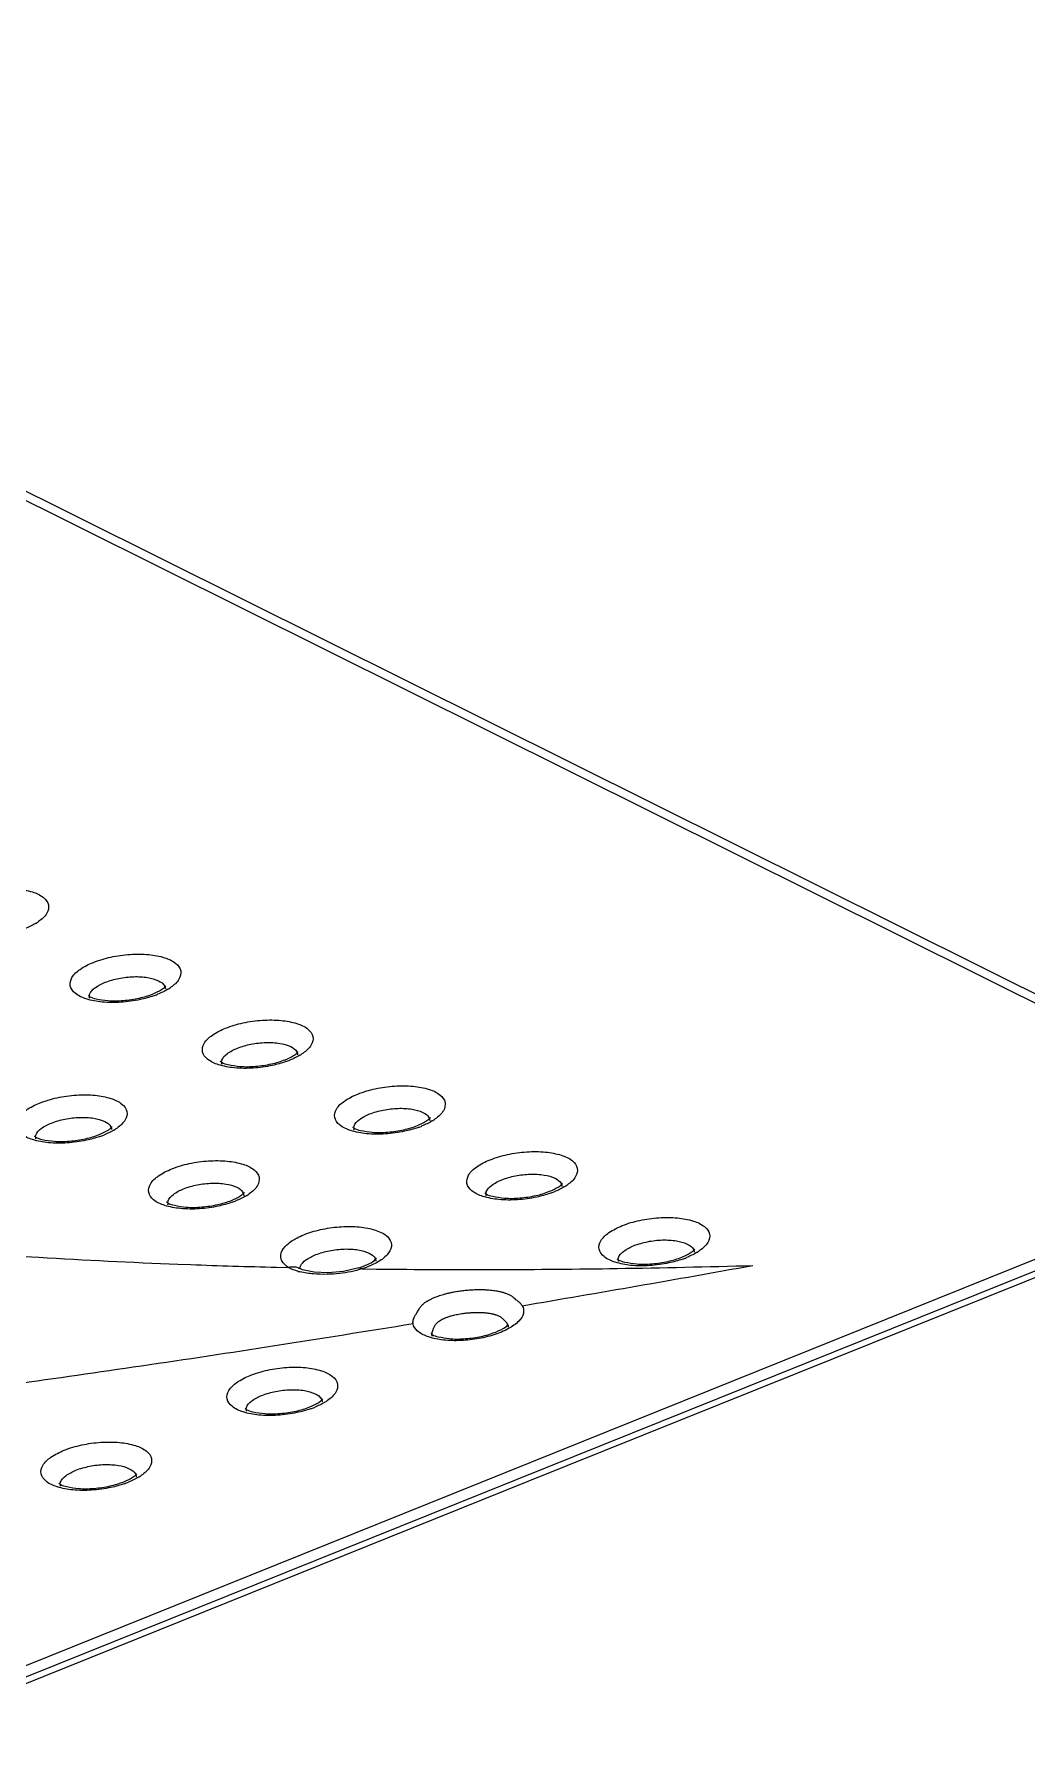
# Model space of a CAD drawing. Header units: millimetres. Extents: x 2099 to 2627, y -288 to 79.
# Drawn here: x 2288.13 to 2316.85, y -177.5 to -128.31 of the extents above; entities that cross this region are included whole.
import ezdxf

# ---------------------------------------------------------------- set-up
doc = ezdxf.new("R2010")
doc.units = ezdxf.units.MM
doc.layers.add('06___PRT_ALL_SURFS', color=7, linetype='Continuous')

msp = doc.modelspace()

# ---------------------------------------------------------------- linework, layer by layer
at = {"color": 7, "linetype": 'Continuous'}
for p, q in [((2325.910558203062, -160.4819223296434), (2261.322856207162, -128.3060272690435)), ((2292.289157113662, -163.9008144143425), (2292.662987461861, -163.9148448808427)), ((2295.143879664962, -163.9903643108426), (2295.490390697962, -163.998579076744)), ((2295.806616942962, -164.0225933571436), (2295.806896074462, -164.0227644304431)), ((2295.894651451463, -164.0635816402426), (2295.806625542262, -164.022579614544)), ((2297.520855831563, -164.0123446743436), (2297.083585596061, -164.1143166500441)), ((2297.520905473562, -164.0123281915438), (2297.52085576936, -164.0123444865438)), ((2297.621487574461, -164.0371434167426), (2297.520905473562, -164.0123281915438)), ((2297.621487870261, -164.0371434207426), (2298.038433096362, -164.0423488541436)), ((2298.024752803862, -163.8179215658436), (2298.024834880362, -163.8188788402439)), ((2301.841660766362, -165.6569607374439), (2301.846837042161, -165.6508392869435))]:
    msp.add_line(p, q, dxfattribs=at)
msp.add_lwpolyline([(2297.083585596061, -164.1143166500441), (2296.627123029162, -164.1542131064433), (2296.229455204762, -164.1368523042437), (2295.944395240362, -164.080343057143), (2295.894651451463, -164.0635816402426)], dxfattribs=at)
for centre, radius, start, end in [((2287.280750527461, -152.557269539844), 1.7346123005, 300.9722266893512, 304.5250396389594), ((2291.706598296361, -155.9500169369438), 0.2223489714, 18.28269967815828, 23.048273142849), ((2291.104215251062, -154.4620191425437), 1.7346123005, 300.9722266893512, 304.5250396389594), ((2289.991304114863, -156.1722232296432), 0.2638210576, 175.4649939270032, 187.7205900007527), ((2290.675836235661, -153.5384115498435), 2.7543349841, 289.377265592149, 291.9183722894862), ((2295.530063019962, -157.8547665396435), 0.2223489714, 18.28269967815828, 23.048273142849), ((2294.927679974762, -156.3667687452433), 1.7346123006, 300.9722266895807, 304.5250396389594), ((2293.814768838562, -158.0769728324429), 0.2638210576, 175.4649939270032, 187.7205900008545), ((2294.499300959462, -155.4431611527433), 2.7543349839, 289.377265592149, 291.9183722895842), ((2299.353527743662, -159.7595161423431), 0.2223489714, 18.28269967825613, 23.048273142849), ((2298.751144698361, -158.271518347943), 1.7346123006, 300.9722266895807, 304.5250396389594), ((2288.435461720461, -160.243100470543), 0.2638210576, 175.4649939271039, 187.7205900007527), ((2289.119993841263, -157.6092887907433), 2.7543349841, 289.377265592149, 291.9183722894862), ((2290.150755901863, -160.0208941778436), 0.2223489714, 18.28269967848785, 23.04827314274978), ((2289.548372856661, -158.5328963834434), 1.7346123006, 300.9722266895807, 304.5250396389594), ((2297.638233562262, -159.9817224351426), 0.2638210576, 175.4649939270032, 187.7205900008545), ((2298.322765683062, -157.3479107552429), 2.7543349841, 289.377265592149, 291.9183722894862), ((2293.974220625561, -161.9256437805433), 0.2223489714, 18.28269967835399, 23.04827314274978), ((2302.146230406661, -159.2526603578425), 2.7543349843, 289.3772655922459, 291.9183722894862), ((2303.176992467261, -161.6642657450428), 0.2223489714, 18.28269967835399, 23.04827314242307), ((2302.574609422161, -160.1762679507427), 1.7346123004, 300.9722266893512, 304.525039639102), ((2292.258926444161, -162.1478500732427), 0.2638210576, 175.4649939271039, 187.7205900007527), ((2292.943458565062, -159.5140383936431), 2.7543349839, 289.377265592149, 291.9183722896822), ((2293.371837580362, -160.4376459862432), 1.7346123005, 300.9722266893512, 304.5250396389594), ((2301.461698285862, -161.8864720378441), 0.2638210576, 175.4649939270032, 187.7205900007527), ((2297.798286456762, -163.8301953202425), 0.2217169164, 17.89826255399023, 23.83409483727004), ((2305.285163009563, -163.7912216405437), 0.2638210576, 175.4649939270032, 187.7205900007527), ((2305.969695130361, -161.157409960544), 2.7543349843, 289.377265592149, 291.9183722894862), ((2307.000457190961, -163.5690153477425), 0.2223489714, 18.28269967825613, 23.0482731426155), ((2306.398074145762, -162.0810175534442), 1.7346123005, 300.9722266893512, 304.5250396389594), ((2300.00065244586, 36.85188361065605), 200.9007730114, 267.9068733435642, 268.2554377793306), ((2300.352038882162, 48.54217160735618), 212.5963399173, 268.2566967653136, 268.5962345440206), ((2296.270341710462, -162.2811284119433), 1.8968765896, 254.8130793390341, 256.343047136949), ((2300.905777606362, 94.88536610685708), 258.9435908445, 269.365537119979, 270.9043485744041), ((2187.638510299761, 511.252300750457), 685.9975866829, 279.6176533596627, 280.183021639275), ((2300.297816034161, 138.1753712732572), 302.2378086776, 270.8900607003376, 271.6343926975692), ((2301.665223895461, -165.7244739872438), 0.1782658224, 22.24857876239112, 30.43769673874417), ((2301.33467126186, -165.228487696644), 0.6637977888000001, 319.1933276427266, 319.7977788038054), ((2294.526548773361, -168.1234769168439), 0.2638210576, 175.4649939271039, 187.7205900007527), ((2295.211080894162, -165.4896652368423), 2.7543349843, 289.3772655922459, 291.9183722894862), ((2296.241842954762, -167.9012706241427), 0.2223489714, 18.28269967848785, 23.04827314242307), ((2295.639459909662, -166.4132728298426), 1.7346123004, 300.9722266893512, 304.525039639102), ((2290.862535836661, -170.0673982622428), 0.2223489714, 18.28269967848785, 23.04827314251928), ((2290.260152791563, -168.5794004680427), 1.7346123004, 300.9722266893512, 304.525039639102), ((2289.147241655262, -170.2896045550441), 0.2638210576, 175.4649939268983, 187.7205900008545), ((2289.831773776061, -167.6557928750425), 2.7543349843, 289.3772655922459, 291.9183722894862)]:
    msp.add_arc(centre, radius, start, end, dxfattribs=at)
for points, start_tangent, end_tangent in [([(2286.024011861462, -153.2640386007441), (2286.52958712596, -153.1114273263427), (2287.086776643162, -153.0337918381427), (2287.627199877263, -153.0405921056425), (2288.085069414863, -153.1307983791429), (2288.404927022561, -153.2931580137427), (2288.548613696263, -153.5078002146437), (2288.499645210761, -153.7481077136434), (2288.263870402463, -153.9863794531428)], (0.9276176736718268, 0.3735310582691465), (-0.8236723735055053, -0.5670659759885156)), ([(2288.17342107176, -154.0445553672433), (2287.880524219263, -154.1889042478432)], (-0.8572231251700038, -0.5149451559863166), (-0.9276176731961276, -0.3735310594504855)), ([(2289.847476585061, -155.1687882034438), (2290.353051849563, -155.0161769290442), (2290.910241366762, -154.9385414408442), (2291.450664600861, -154.945341708344), (2291.908534138562, -155.0355479818425), (2292.228391746261, -155.1979076164442), (2292.372078419861, -155.4125498173433), (2292.323109934461, -155.6528573163431), (2292.087335126162, -155.8911290559425)], (0.9276176736718268, 0.3735310582691465), (-0.8236723735055053, -0.5670659759885156)), ([(2290.100756010963, -156.3170959770431), (2289.642884307961, -156.2268787724441), (2289.323038860663, -156.0645060181431), (2289.179379243862, -155.8498541958432), (2289.228381530862, -155.6095410779434), (2289.464185347162, -155.3712741765429), (2289.847476585061, -155.1687882034438)], (-0.9951258693126902, 0.09861290090379972), (0.9276176730645097, 0.3735310597773421)), ([(2289.728309025262, -156.1513633817429), (2289.738691662662, -156.0968327345434), (2289.892201458662, -155.9099307893428)], (0.07901759693663203, 0.9968732213147066), (0.7988584631557286, 0.6015190403008598)), ([(2289.892201458662, -155.9099307893428), (2290.188307564662, -155.7467714945431)], (0.7988584632191924, 0.6015190402165759), (0.9276176728314873, 0.3735310603560246)), ([(2290.188307564662, -155.7467714945431), (2290.581918012862, -155.6321947470441), (2291.013117883862, -155.5836382176438), (2291.416261063961, -155.6084941047428), (2291.729974436161, -155.702977877543), (2291.906499639363, -155.852703684044), (2291.911198333562, -155.8629658608441)], (0.927617673667056, 0.3735310582809941), (0.3919371311995269, -0.9199920027843096)), ([(2291.572238271861, -156.0802030057438), (2291.814882579361, -155.9591217183441), (2291.929774563361, -155.869910962443)], (0.9276176735408209, 0.3735310585944832), (0.6600309259345465, 0.7512384287361672)), ([(2291.917723145762, -155.8802647827432), (2291.929365201961, -155.9388459074433)], (0.3141305922644487, -0.949379782280825), (0.07814109173098446, -0.9969423101579599)), ([(2291.929774563361, -155.869910962443), (2291.945534643461, -155.8529664595424)], (0.660030926554942, 0.7512384281910937), (0.8137562484009859, 0.5812063043260569)), ([(2289.694731076861, -156.1260045130437), (2289.734528682362, -156.1531088845439), (2289.924355373962, -156.222526845644), (2290.266982624062, -156.2750836564427)], (0.9103479758447076, -0.4138436454452862), (0.9952771533148261, -0.0970741370785037)), ([(2291.198400421161, -156.2462679972431), (2290.641192456262, -156.3239026575428), (2290.100756010963, -156.3170959770431)], (-0.9774067046261292, -0.2113672958427832), (-0.9951258693139337, 0.09861290089125266)), ([(2290.266982624062, -156.2750836564427), (2290.711631252761, -156.2718785173437), (2291.175665951161, -156.2017338158438)], (0.9952771533135781, -0.0970741370912996), (0.9758487025244575, 0.2184474989129719)), ([(2291.175665951161, -156.2017338158438), (2291.572238271761, -156.0802030057438)], (0.9758487025364571, 0.2184474988593675), (0.9276176736524167, 0.3735310583173493)), ([(2291.589688347862, -156.1367255266431), (2291.198400421161, -156.2462679972431)], (-0.9432666431853304, -0.3320362026253743), (-0.9774067046110229, -0.2113672959126379)), ([(2291.996885795461, -155.949304969943), (2291.703988942962, -156.0936538505428)], (-0.8572231251700038, -0.5149451559863166), (-0.9276176731961276, -0.3735310594504855)), ([(2293.670941308761, -157.0735378061434), (2294.176516573261, -156.9209265317439), (2294.733706090463, -156.8432910435439), (2295.274129324562, -156.8500913110437), (2295.731998862162, -156.940297584544), (2296.051856469861, -157.1026572192439), (2296.195543143562, -157.317299420043), (2296.146574658162, -157.5576069190427), (2295.910799849862, -157.795878658644)], (0.9276176736718268, 0.3735310582691465), (-0.8236723735055053, -0.5670659759885156)), ([(2293.924220734561, -158.2218455797427), (2293.466349031662, -158.1316283751438), (2293.146503584363, -157.9692556208427), (2293.002843967561, -157.7546037985429), (2293.051846254462, -157.514290680643), (2293.287650070861, -157.2760237793426), (2293.670941308761, -157.0735378061434)], (-0.9951258693126902, 0.09861290090379972), (0.9276176730645097, 0.3735310597773421)), ([(2293.551773748963, -158.0561129844426), (2293.562156386261, -158.0015823372431), (2293.715666182363, -157.8146803920425)], (0.07901759693663203, 0.9968732213147066), (0.7988584631557286, 0.6015190403008598)), ([(2293.715666182363, -157.8146803920425), (2294.011772288361, -157.6515210972428)], (0.7988584632191924, 0.6015190402165759), (0.9276176728314873, 0.3735310603560246)), ([(2294.011772288361, -157.6515210972428), (2294.405382736562, -157.5369443497437), (2294.836582607562, -157.4883878203435), (2295.239725787662, -157.5132437074425), (2295.553439159763, -157.6077274802427), (2295.729964363061, -157.7574532868437), (2295.734663057161, -157.7677154635438)], (0.927617673667056, 0.3735310582809941), (0.3919371311995269, -0.9199920027843096)), ([(2295.395702995462, -157.9849526084434), (2295.638347303062, -157.8638713210438), (2295.753239286962, -157.7746605651426)], (0.9276176735408209, 0.3735310585944832), (0.6600309259345465, 0.7512384287361672)), ([(2295.820350519061, -157.8540545726426), (2295.527453666562, -157.9984034533425)], (-0.8572231251700038, -0.5149451559863166), (-0.9276176731961276, -0.3735310594504855)), ([(2295.741187869462, -157.7850143854428), (2295.752829925661, -157.843595510143)], (0.3141305922644487, -0.949379782280825), (0.07814109173098446, -0.9969423101579599)), ([(2295.753239286962, -157.7746605651426), (2295.768999367161, -157.7577160622439)], (0.660030926554942, 0.7512384281910937), (0.8137562484009859, 0.5812063043260569)), ([(2293.518195800461, -158.0307541158435), (2293.557993406061, -158.0578584872436), (2293.747820097562, -158.1272764483436), (2294.090447347762, -158.1798332591441)], (0.9103479758447076, -0.4138436454452862), (0.9952771533148261, -0.0970741370785037)), ([(2295.021865144861, -158.1510176000428), (2294.464657179862, -158.2286522602425), (2293.924220734561, -158.2218455797427)], (-0.9774067046261292, -0.2113672958427832), (-0.9951258693139337, 0.09861290089125266)), ([(2294.090447347762, -158.1798332591441), (2294.535095976462, -158.1766281200433), (2294.999130674862, -158.1064834185434)], (0.9952771533135781, -0.0970741370912996), (0.9758487025244575, 0.2184474989129719)), ([(2294.999130674862, -158.1064834185434), (2295.395702995462, -157.9849526084434)], (0.9758487025364571, 0.2184474988593675), (0.9276176736524167, 0.3735310583173493)), ([(2295.413153071562, -158.0414751293427), (2295.021865144861, -158.1510176000428)], (-0.9432666431853304, -0.3320362026253743), (-0.9774067046110229, -0.2113672959126379)), ([(2297.494406032461, -158.9782874088431), (2297.999981296962, -158.8256761344436), (2298.557170814162, -158.7480406462435), (2299.097594048262, -158.7548409137433), (2299.555463585863, -158.8450471872437), (2299.875321193562, -159.0074068219436), (2300.019007867262, -159.2220490228427), (2299.970039381762, -159.4623565217424), (2299.734264573462, -159.7006282613437)], (0.9276176736718268, 0.3735310582691465), (-0.8236723735055053, -0.5670659759885156)), ([(2288.544913616463, -160.3879732179429), (2288.087041913563, -160.2977560133439), (2287.76719646626, -160.1353832590429), (2287.623536849462, -159.920731436743), (2287.672539136362, -159.6804183188432), (2287.908342952762, -159.4421514174427), (2288.291634190662, -159.2396654443436)], (-0.9951258693126902, 0.09861290090379972), (0.9276176730645097, 0.3735310597773421)), ([(2288.291634190662, -159.2396654443436), (2288.797209455161, -159.087054169944), (2289.354398972362, -159.009418681644), (2289.894822206463, -159.0162189492438), (2290.352691744161, -159.1064252227442), (2290.672549351761, -159.268784857344), (2290.816236025463, -159.4834270582431), (2290.767267540063, -159.7237345572429), (2290.531492731761, -159.9620062967441)], (0.9276176736718268, 0.3735310582691465), (-0.8236723735055053, -0.5670659759885156)), ([(2297.747685458262, -160.1265951824442), (2297.289813755362, -160.0363779778434), (2296.969968307962, -159.8740052235424), (2296.826308691163, -159.6593534012426), (2296.875310978163, -159.4190402834427), (2297.111114794463, -159.1807733820441), (2297.494406032461, -158.9782874088431)], (-0.9951258693126902, 0.09861290090379972), (0.9276176730645097, 0.3735310597773421)), ([(2288.336359064262, -159.9808080302426), (2288.632465170262, -159.8176487353429)], (0.7988584632191924, 0.6015190402165759), (0.9276176728314873, 0.3735310603560246)), ([(2288.632465170262, -159.8176487353429), (2289.026075618462, -159.7030719879438), (2289.457275489462, -159.6545154585436), (2289.860418669561, -159.6793713456426), (2290.174132041762, -159.7738551184428), (2290.350657244961, -159.9235809249438), (2290.355355939062, -159.9338431017439)], (0.927617673667056, 0.3735310582809941), (0.3919371311797715, -0.9199920027927257)), ([(2297.375238472561, -159.9608625871441), (2297.385621109961, -159.9063319399428), (2297.539130906061, -159.719429994744)], (0.07901759693663203, 0.9968732213147066), (0.7988584631557286, 0.6015190403008598)), ([(2297.539130906061, -159.719429994744), (2297.835237011963, -159.5562706999425)], (0.7988584632191924, 0.6015190402165759), (0.9276176728314873, 0.3735310603560246)), ([(2297.835237011963, -159.5562706999425), (2298.228847460263, -159.4416939524434), (2298.660047331263, -159.3931374231432), (2299.063190511361, -159.4179933101439), (2299.376903883462, -159.5124770829442), (2299.553429086762, -159.6622028895434), (2299.558127780861, -159.6724650662435)], (0.927617673667056, 0.3735310582809941), (0.3919371311797715, -0.9199920027927257)), ([(2299.219167719162, -159.8897022111431), (2299.461812026761, -159.7686209237434), (2299.576704010662, -159.6794101678441)], (0.9276176735408209, 0.3735310585944832), (0.6600309259345465, 0.7512384287361672)), ([(2299.643815242762, -159.7588041753423), (2299.350918390262, -159.903153056044)], (-0.8572231251700038, -0.5149451559863166), (-0.9276176731961276, -0.3735310594504855)), ([(2299.564652593161, -159.6897639881425), (2299.576294649261, -159.7483451128427)], (0.3141305922644487, -0.949379782280825), (0.07814109173098446, -0.9969423101579599)), ([(2299.576704010662, -159.6794101678441), (2299.592464090862, -159.6624656649436)], (0.660030926554942, 0.7512384281910937), (0.8137562484009859, 0.5812063043260569)), ([(2288.138888682361, -160.1968817539435), (2288.178686287962, -160.2239861253437), (2288.368512979463, -160.2934040865437), (2288.711140229661, -160.3459608973443)], (0.9103479758447076, -0.4138436454452862), (0.9952771533148261, -0.0970741370785037)), ([(2288.172466630862, -160.2222406226427), (2288.182849268162, -160.1677099753432), (2288.336359064262, -159.9808080302426)], (0.07901759693663203, 0.9968732213147066), (0.7988584631557286, 0.6015190403008598)), ([(2289.642558026762, -160.3171452381428), (2289.085350061761, -160.3947798983425), (2288.544913616463, -160.3879732179429)], (-0.9774067046261292, -0.2113672958427832), (-0.9951258693139337, 0.09861290089125266)), ([(2288.711140229661, -160.3459608973443), (2289.155788858361, -160.3427557582434), (2289.619823556763, -160.2726110567436)], (0.9952771533135781, -0.0970741370912996), (0.9758487025244575, 0.2184474989129719)), ([(2289.619823556763, -160.2726110567436), (2290.016395877361, -160.1510802466435)], (0.9758487025364571, 0.2184474988593675), (0.9276176736524167, 0.3735310583173493)), ([(2290.033845953461, -160.2076027675429), (2289.642558026762, -160.3171452381428)], (-0.9432666431853304, -0.3320362026253743), (-0.9774067046110229, -0.2113672959126379)), ([(2290.016395877463, -160.1510802466435), (2290.259040184961, -160.0299989592439), (2290.373932168861, -159.9407882033427)], (0.9276176735408209, 0.3735310585944832), (0.6600309259345465, 0.7512384287361672)), ([(2290.441043400961, -160.0201822108428), (2290.148146548463, -160.1645310914426)], (-0.8572231251700038, -0.5149451559863166), (-0.9276176731961276, -0.3735310594504855)), ([(2290.361880751361, -159.951142023643), (2290.373522807562, -160.0097231483431)], (0.3141305922644487, -0.949379782280825), (0.07814109173098446, -0.9969423101579599)), ([(2290.373932168861, -159.9407882033427), (2290.389692249062, -159.9238437004441)], (0.660030926554942, 0.7512384281910937), (0.8137562484009859, 0.5812063043260569)), ([(2297.341660524162, -159.9355037185431), (2297.381458129761, -159.9626080899432), (2297.571284821262, -160.0320260510433), (2297.913912071361, -160.0845828618438)], (0.9103479758447076, -0.4138436454452862), (0.9952771533148261, -0.0970741370785037)), ([(2298.845329868562, -160.0557672027442), (2298.288121903561, -160.1334018629439), (2297.747685458262, -160.1265951824442)], (-0.9774067046261292, -0.2113672958427832), (-0.9951258693139337, 0.09861290089125266)), ([(2297.913912071361, -160.0845828618438), (2298.358560700161, -160.081377722743), (2298.822595398462, -160.0112330212431)], (0.9952771533135781, -0.0970741370912996), (0.9758487025244575, 0.2184474989129719)), ([(2298.822595398462, -160.0112330212431), (2299.219167719162, -159.8897022111431)], (0.9758487025364571, 0.2184474988593675), (0.9276176736524167, 0.3735310583173493)), ([(2299.236617795161, -159.9462247320424), (2298.845329868562, -160.0557672027442)], (-0.9432666431853304, -0.3320362026253743), (-0.9774067046110229, -0.2113672959126379)), ([(2301.317870756162, -160.8830370115428), (2301.823446020562, -160.7304257371432), (2302.380635537762, -160.6527902489432), (2302.921058771963, -160.659590516443), (2303.378928309563, -160.7497967899434), (2303.69878591726, -160.9121564246433), (2303.842472590861, -161.1267986255424), (2303.793504105461, -161.3671061244439), (2303.557729297163, -161.6053778640433)], (0.9276176736718268, 0.3735310582691465), (-0.8236723735055053, -0.5670659759885156)), ([(2292.368378340163, -162.2927228206425), (2291.910506637261, -162.2025056160436), (2291.590661189961, -162.0401328617425), (2291.447001573162, -161.8254810394427), (2291.496003860062, -161.5851679215428), (2291.73180767636, -161.3469010201441), (2292.115098914363, -161.1444150470432)], (-0.9951258693126902, 0.09861290090379972), (0.9276176730645097, 0.3735310597773421)), ([(2292.115098914363, -161.1444150470432), (2292.620674178861, -160.9918037726437), (2293.177863696061, -160.9141682844437), (2293.718286930161, -160.9209685519434), (2294.176156467762, -161.0111748254438), (2294.496014075461, -161.1735344600437), (2294.639700749161, -161.3881766609428), (2294.590732263661, -161.6284841599425), (2294.354957455362, -161.8667558994437)], (0.9276176736718268, 0.3735310582691465), (-0.8236723735055053, -0.5670659759885156)), ([(2301.571150181962, -162.0313447851439), (2301.113278478961, -161.9411275805431), (2300.793433031662, -161.7787548262439), (2300.649773414862, -161.5641030040441), (2300.698775701861, -161.3237898861424), (2300.934579518162, -161.0855229847437), (2301.317870756162, -160.8830370115428)], (-0.9951258693126902, 0.09861290090379972), (0.9276176730645097, 0.3735310597773421)), ([(2301.658701735661, -161.461020302644), (2302.052312183861, -161.3464435551431), (2302.483512054861, -161.2978870258429), (2302.886655235061, -161.3227429128436), (2303.200368607162, -161.4172266857439), (2303.376893810462, -161.5669524922431), (2303.381592504562, -161.5772146689431)], (0.927617673667056, 0.3735310582809941), (0.3919371311797715, -0.9199920027927257)), ([(2292.159823787961, -161.8855576329441), (2292.455929893862, -161.7223983380426)], (0.7988584632191924, 0.6015190402165759), (0.9276176728314873, 0.3735310603560246)), ([(2292.455929893862, -161.7223983380426), (2292.849540342162, -161.6078215906435), (2293.280740213162, -161.5592650612433), (2293.683883393262, -161.5841209483441), (2293.997596765361, -161.6786047211425), (2294.174121968661, -161.8283305276435), (2294.178820662763, -161.8385927044436)], (0.927617673667056, 0.3735310582809941), (0.3919371311797715, -0.9199920027927257)), ([(2294.197396892561, -161.8455378060424), (2294.213156972763, -161.8285933031437)], (0.660030926554942, 0.7512384281910937), (0.8137562484009859, 0.5812063043260569)), ([(2301.198703196262, -161.8656121898437), (2301.209085833661, -161.8110815426424), (2301.362595629662, -161.6241795974437)], (0.07901759693663203, 0.9968732213147066), (0.7988584631557286, 0.6015190403008598)), ([(2301.362595629662, -161.6241795974437), (2301.658701735661, -161.461020302644)], (0.7988584632191924, 0.6015190402165759), (0.9276176728314873, 0.3735310603560246)), ([(2302.646060122161, -161.9159826239428), (2303.042632442861, -161.7944518138428)], (0.9758487025364571, 0.2184474988593675), (0.9276176736524167, 0.3735310583173493)), ([(2303.042632442861, -161.7944518138428), (2303.285276750363, -161.6733705264431), (2303.400168734361, -161.5841597705438)], (0.9276176735408209, 0.3735310585944832), (0.6600309259345465, 0.7512384287361672)), ([(2303.46727996646, -161.6635537781438), (2303.174383113963, -161.8079026587437)], (-0.8572231251700038, -0.5149451559863166), (-0.9276176731961276, -0.3735310594504855)), ([(2303.388117316763, -161.594513590844), (2303.399759372962, -161.6530947155441)], (0.3141305922644487, -0.949379782280825), (0.07814109173098446, -0.9969423101579599)), ([(2303.400168734361, -161.5841597705438), (2303.415928814462, -161.5672152676433)], (0.660030926554942, 0.7512384281910937), (0.8137562484009859, 0.5812063043260569)), ([(2291.962353406061, -162.1016313566432), (2292.002151011662, -162.1287357281434), (2292.191977703162, -162.1981536892434), (2292.534604953262, -162.2507105000439)], (0.9103479758447076, -0.4138436454452862), (0.9952771533148261, -0.0970741370785037)), ([(2291.995931354561, -162.1269902253424), (2292.006313991862, -162.0724595781429), (2292.159823787961, -161.8855576329441)], (0.07901759693663203, 0.9968732213147066), (0.7988584631557286, 0.6015190403008598)), ([(2293.466022750463, -162.2218948408425), (2292.908814785462, -162.2995295011441), (2292.368378340163, -162.2927228206425)], (-0.9774067046261292, -0.2113672958427832), (-0.9951258693139337, 0.09861290089125266)), ([(2292.534604953262, -162.2507105000439), (2292.979253582062, -162.2475053609431), (2293.443288280461, -162.1773606594432)], (0.9952771533135781, -0.0970741370912996), (0.9758487025244575, 0.2184474989129719)), ([(2293.443288280461, -162.1773606594432), (2293.839860601061, -162.0558298493432)], (0.9758487025364571, 0.2184474988593675), (0.9276176736524167, 0.3735310583173493)), ([(2293.857310677162, -162.1123523702425), (2293.466022750463, -162.2218948408425)], (-0.9432666431853304, -0.3320362026253743), (-0.9774067046110229, -0.2113672959126379)), ([(2293.839860601061, -162.0558298493432), (2294.082504908662, -161.9347485619436), (2294.197396892561, -161.8455378060424)], (0.9276176735408209, 0.3735310585944832), (0.6600309259345465, 0.7512384287361672)), ([(2294.264508124661, -161.9249318135424), (2293.971611272162, -162.0692806941441)], (-0.8572231251700038, -0.5149451559863166), (-0.9276176731961276, -0.3735310594504855)), ([(2294.185345475062, -161.8558916263426), (2294.196987531161, -161.9144727510428)], (0.3141305922644487, -0.949379782280825), (0.07814109173098446, -0.9969423101579599)), ([(2301.16512524786, -161.8402533212428), (2301.204922853462, -161.8673576926429), (2301.394749544963, -161.936775653743), (2301.737376795061, -161.9893324645435)], (0.9103479758447076, -0.4138436454452862), (0.9952771533148261, -0.0970741370785037)), ([(2302.668794592162, -161.9605168054439), (2302.111586627261, -162.0381514656436), (2301.571150181962, -162.0313447851439)], (-0.9774067046261292, -0.2113672958427832), (-0.9951258693139337, 0.09861290089125266)), ([(2301.737376795061, -161.9893324645435), (2302.182025423861, -161.9861273254427), (2302.646060122161, -161.9159826239428)], (0.9952771533135781, -0.0970741370912996), (0.9758487025244575, 0.2184474989129719)), ([(2303.060082518861, -161.8509743347439), (2302.668794592162, -161.9605168054439)], (-0.9432666431853304, -0.3320362026253743), (-0.9774067046110229, -0.2113672959126379)), ([(2275.932333085262, -162.4011226283436), (2281.717631228063, -163.1612345403426), (2288.265009950263, -163.7017840316438), (2292.289157113662, -163.9008144143425)], (0.9875613593973244, -0.157234097527569), (0.999259873754683, -0.03846693000195691)), ([(2295.490390715562, -163.9985783063438), (2295.298007389461, -163.8075279914427), (2295.279424610961, -163.5782067165436), (2295.442994694962, -163.3418456530434), (2295.770099060263, -163.1247200845426), (2296.223234487761, -162.9519717050442), (2296.750159162462, -162.8435182663432), (2297.290548278661, -162.8117635771431), (2297.782241527862, -162.860366287843), (2298.168864061163, -162.9837565741435), (2298.405929930961, -163.1677206049424)], (-0.8523453135409692, 0.5229794130601577), (0.5577160764229472, -0.8300317934268504)), ([(2305.394614905561, -163.9360943878436), (2304.936743202661, -163.8458771832428), (2304.616897755363, -163.6835044289436), (2304.473238138562, -163.4688526067438), (2304.522240425462, -163.2285394888439), (2304.758044241862, -162.9902725874434), (2305.141335479761, -162.7877866142424)], (-0.9951258693126902, 0.09861290090379972), (0.9276176730645097, 0.3735310597773421)), ([(2305.141335479761, -162.7877866142424), (2305.646910744263, -162.6351753398429), (2306.204100261462, -162.5575398516429), (2306.744523495561, -162.5643401191427), (2307.202393033262, -162.654546392643), (2307.522250640863, -162.8169060273429), (2307.665937314561, -163.0315482282438), (2307.616968829161, -163.2718557271436), (2307.381194020862, -163.510127466743)], (0.9276176736718268, 0.3735310582691465), (-0.8236723735055053, -0.5670659759885156)), ([(2298.405929930961, -163.1677206049424), (2298.466308723462, -163.3912299233433), (2298.342963986963, -163.6285704835426), (2298.050599606462, -163.8521692241428)], (0.557716076401408, -0.830031793441323), (-0.8720993946097643, -0.4893287707883964)), ([(2305.482166459362, -163.3657699053436), (2305.875776907562, -163.2511931578427), (2306.306976778562, -163.2026366285425), (2306.710119958661, -163.2274925156433), (2307.023833330861, -163.3219762884436), (2307.200358534063, -163.4717020949427), (2307.205057228161, -163.4819642716428)], (0.927617673667056, 0.3735310582809941), (0.3919371311797715, -0.9199920027927257)), ([(2295.838085013362, -163.9577626963436), (2295.995310099463, -163.7811270938435), (2296.279394617561, -163.6271479408441)], (0.3833357581699351, 0.9236090604299424), (0.9276176732582827, 0.3735310592961313)), ([(2296.279394617561, -163.6271479408441), (2296.673005065861, -163.5125711933432), (2297.104204936762, -163.4640146639429), (2297.507348116962, -163.4888705510437), (2297.821061489061, -163.583354323844), (2297.997586692361, -163.7330801303432), (2298.001095214662, -163.740601800844)], (0.9276176732305698, 0.3735310593649533), (0.4047584004233102, -0.9144236640019567)), ([(2297.833373165862, -163.8817151352431), (2298.000626847263, -163.769663602943)], (0.9126121328384056, 0.4088264851940691), (0.6815744573162585, 0.7317487677707751)), ([(2298.000626847263, -163.769663602943), (2298.038984166062, -163.7288578779424), (2298.039143734162, -163.7288407286431)], (0.6815744574789094, 0.7317487676192769), (0.9999514078492782, -0.009858090091225001)), ([(2298.00927310006, -163.7620555567426), (2298.020376719061, -163.8182804439437)], (0.3079862623395128, -0.9513908041441945), (0.08173455292935755, -0.9966541340191382)), ([(2304.988589971463, -163.7450029239425), (2305.028387577062, -163.7721072953426), (2305.218214268561, -163.8415252564426), (2305.560841518762, -163.8940820672431)], (0.9103479758447076, -0.4138436454452862), (0.9952771533148261, -0.0970741370785037)), ([(2305.022167919962, -163.7703617926435), (2305.032550557262, -163.7158311453439), (2305.186060353362, -163.5289292001433)], (0.07901759693663203, 0.9968732213147066), (0.7988584631557286, 0.6015190403008598)), ([(2305.186060353362, -163.5289292001433), (2305.482166459362, -163.3657699053436)], (0.7988584632191924, 0.6015190402165759), (0.9276176728314873, 0.3735310603560246)), ([(2306.469524845861, -163.8207322266443), (2306.866097166463, -163.6992014165424)], (0.9758487025364571, 0.2184474988593675), (0.9276176736524167, 0.3735310583173493)), ([(2306.883547242562, -163.7557239374435), (2306.492259315861, -163.8652664081436)], (-0.9432666431853304, -0.3320362026253743), (-0.9774067046110229, -0.2113672959126379)), ([(2306.866097166561, -163.6992014165424), (2307.108741474061, -163.5781201291428), (2307.223633457963, -163.4889093732434)], (0.9276176735408209, 0.3735310585944832), (0.6600309259345465, 0.7512384287361672)), ([(2307.290744690063, -163.5683033808435), (2306.997847837561, -163.7126522614434)], (-0.8572231251700038, -0.5149451559863166), (-0.9276176731961276, -0.3735310594504855)), ([(2307.211582040462, -163.4992631935437), (2307.22322409666, -163.5578443182438)], (0.3141305922644487, -0.949379782280825), (0.07814109173098446, -0.9969423101579599)), ([(2307.223633457963, -163.4889093732434), (2307.239393538161, -163.4719648703429)], (0.660030926554942, 0.7512384281910937), (0.8137562484009859, 0.5812063043260569)), ([(2295.49039151026, -163.998579095043), (2295.706593038562, -163.9823281517436), (2295.806348911463, -164.0230320389436)], (0.9427356782125268, 0.3335407636634047), (0.8533266868185142, -0.5213766062678086)), ([(2295.773419074261, -164.1117590929442), (2295.490391510162, -163.9985790953432)], (-0.9649831370719493, 0.2623119234171025), (-0.865456364454779, 0.5009843123539066)), ([(2295.818946951562, -164.0307985137441), (2295.838085013362, -163.9577626963436)], (0.1174604483946124, 0.993077561453755), (0.3833357584265314, 0.9236090603234444)), ([(2296.213870754662, -164.185219934643), (2295.822473705963, -164.1243742031437)], (-0.9966346947551463, 0.08197124624108312), (-0.9716436580411255, 0.2364499984953697)), ([(2297.298094741862, -164.1194435708438), (2296.970283981862, -164.1706137328436), (2296.606783501362, -164.195746069743), (2296.213870754662, -164.185219934643)], (-0.980355648039601, -0.1972379358968605), (-0.9966346947462569, 0.08197124634916458)), ([(2297.621487574461, -164.0371434167426), (2297.298094741862, -164.1194435708438)], (-0.9539211347103058, -0.3000574424222852), (-0.9803556480567919, -0.1972379358114154)), ([(2297.520905473562, -164.0123281915438), (2297.833373165862, -163.8817151352431)], (0.9503467674115819, 0.3111929010603504), (0.9126121327185529, 0.4088264854616129)), ([(2298.050599606462, -163.8521692241428), (2297.621487871962, -164.0371432885439)], (-0.8720993946354905, -0.4893287707425462), (-0.950346729331597, -0.3111930173521514)), ([(2306.492259315861, -163.8652664081436), (2305.935051350862, -163.9429010683433), (2305.394614905561, -163.9360943878436)], (-0.9774067046261292, -0.2113672958427832), (-0.9951258693139337, 0.09861290089125266)), ([(2305.560841518762, -163.8940820672431), (2306.005490147461, -163.8908769281423), (2306.469524845861, -163.8207322266443)], (0.9952771533135781, -0.0970741370912996), (0.9758487025244575, 0.2184474989129719)), ([(2299.758493883461, -164.8486632555431), (2299.821262528063, -164.8250937553438), (2299.892252246262, -164.8009666193428), (2299.972663202063, -164.7764439290439), (2300.063858367061, -164.7517676764436), (2300.167321703162, -164.7273041699426), (2300.284555037062, -164.7036036678436), (2300.417694516162, -164.6813505225435), (2300.564955953861, -164.6620650391431), (2300.717810578362, -164.6476878550437), (2300.867805219363, -164.6391148312431), (2301.007325498362, -164.6362179989427), (2301.13058923786, -164.6380102315432), (2301.238288609662, -164.6432457966438), (2301.332729450161, -164.6509885481426), (2301.415768777062, -164.6605548322439), (2301.488949603961, -164.6714322625429), (2301.553599337962, -164.6832326380425), (2301.610799449261, -164.6956491218424), (2301.661638692962, -164.7084747277439), (2301.706573511261, -164.7214286777433), (2301.746710324162, -164.734397410344), (2301.791152292461, -164.7467394890426)], (0.9303990890137651, 0.3665481348504672), (0.9843019697479863, -0.176492584405788)), ([(2301.791102030462, -164.7467446616427), (2301.885212617663, -164.7880288412433), (2301.960996420561, -164.8360815632439), (2302.022437373262, -164.8889715061431), (2302.074110338161, -164.9315948379425), (2302.117622318363, -164.9638040663429), (2302.152793171061, -164.9920882253426), (2302.181175738362, -165.018359435944), (2302.204257882962, -165.0427203193429), (2302.22287016576, -165.0651879094438), (2302.237883779262, -165.0857784605431), (2302.249500353561, -165.1038073977432)], (0.9377852724775758, -0.347215758173731), (0.9416466329193133, -0.3366030580843259)), ([(2299.093358269361, -165.6295497523441), (2299.091316995162, -165.6117094268428), (2299.090293564261, -165.5919316169437), (2299.090352452862, -165.5805381889439), (2299.090938771662, -165.5680763100425), (2299.092190163863, -165.5544077516441), (2299.094274140562, -165.5393998280432), (2299.097396616562, -165.5228970562437), (2299.101814622061, -165.5047285932431), (2299.107845196862, -165.4847019292427), (2299.115849101463, -165.4625543605433), (2299.126285274462, -165.4380222886428), (2299.139826608362, -165.4110024229429), (2299.156972210661, -165.380868733744), (2299.178187174961, -165.3469821917441), (2299.203821435862, -165.308244892043), (2299.232642212863, -165.2613991664437), (2299.264764424463, -165.2050327422438), (2299.303301236561, -165.1445906919433), (2299.352987921762, -165.0859311456423), (2299.416276870861, -165.0298177170424), (2299.495109916663, -164.9752847689432)], (-0.8240111660977183, 0.5665735593427198), (0.8504641722601393, 0.5260329758692663)), ([(2299.495111744862, -164.9752845792426), (2299.521489118661, -164.964078121944), (2299.548769717861, -164.9479359040432), (2299.582098967063, -164.9295498565424), (2299.619345783161, -164.9102901313434), (2299.660735569962, -164.8904030871434), (2299.706899320661, -164.8698499682431), (2299.758493883461, -164.8486632555431)], (0.8542728805392621, 0.5198248220075221), (0.9303988989854113, 0.3665486171938649)), ([(2302.249935172562, -165.1037353674436), (2302.285287247063, -165.3211500511441), (2302.148801011861, -165.552195234044), (2301.854215137662, -165.7679995719426), (2301.433229063661, -165.9457053557433)], (0.5054381015867899, -0.8628628659667433), (-0.9515690625699401, -0.3074350649483001)), ([(2299.092869034163, -165.6296389193429), (2295.090824386662, -166.2679774139432), (2291.234346175663, -166.8524127046438), (2287.524674731163, -167.3831649629427)], (-0.9869324155846383, -0.1611347481714323), (-0.9905340403003322, -0.137267312228002)), ([(2299.909601016063, -166.0898783254432), (2299.498243863862, -165.9913788016437), (2299.215072664862, -165.8303378719428), (2299.092869034163, -165.6296389193429)], (-0.9905784326964245, 0.1369465905990192), (-0.1838370499242737, 0.9829567330636382)), ([(2299.638198348463, -165.9317079078427), (2299.638700265763, -165.9260324554433), (2299.640272052362, -165.9126857864429), (2299.642635392962, -165.8977746199433), (2299.645983987861, -165.8810418717438), (2299.650549074162, -165.8622044991442), (2299.656619230562, -165.8409104100427), (2299.664569249862, -165.8166134919428), (2299.674760206663, -165.7889374398436), (2299.687621205461, -165.7575628359426), (2299.703464310662, -165.7226857089425), (2299.722248905962, -165.6861943845432), (2299.744403756562, -165.6503185262426), (2299.771779445862, -165.6155913140427), (2299.806745447562, -165.581436675944), (2299.851031340462, -165.5475220574425)], (0.07910235365288484, 0.9968664994103144), (0.8252838895544757, 0.5647180727069359)), ([(2299.821333758062, -166.003004492344), (2300.140007814462, -166.0569017532433), (2300.560467589063, -166.0615401343437), (2301.010802821962, -166.0037557804424), (2301.412499736261, -165.8936515030435), (2301.696760473862, -165.7641002538438), (2301.837112391562, -165.6622853632433)], (0.983110263641834, -0.1830142331133943), (0.6542158641566536, 0.7563078758586105)), ([(2299.851031340462, -165.5475220574425), (2299.906080978662, -165.5138074042423)], (0.825283889757926, 0.5647180724096117), (0.875679069770639, 0.4828935356428253)), ([(2299.906080978662, -165.5138074042423), (2299.925074103261, -165.5031443613442), (2299.942917345963, -165.4935755801433), (2299.966232797562, -165.4818693839423), (2299.992010352862, -165.4698002881431), (2300.020704341363, -165.4573290308434), (2300.052714614361, -165.4444568734433), (2300.088471957961, -165.431211502544)], (0.8737663911938865, 0.4863458580269931), (0.9423311265206213, 0.3346820102580613)), ([(2300.088471957961, -165.431211502544), (2300.131938238663, -165.4165057273438), (2300.181082402962, -165.401471183044), (2300.236731673462, -165.3862040851435), (2300.299821718161, -165.3708489258441), (2300.371370714562, -165.3556249210431), (2300.452406351562, -165.3408637785431), (2300.544395597162, -165.3269787507432), (2300.646129730761, -165.3149023359436), (2300.751757397662, -165.305842773443), (2300.855433833462, -165.3003749074431), (2300.951913430063, -165.2984381830427), (2301.037195593161, -165.2994348507435), (2301.111692819062, -165.3025919973441), (2301.177013106162, -165.3073246909424), (2301.234443577161, -165.3132052793424), (2301.285055494862, -165.3199132221433), (2301.329757696762, -165.3272041115432), (2301.369325879861, -165.3348899123428), (2301.404424282662, -165.3428219162432), (2301.435639679463, -165.3508918657425), (2301.462531886562, -165.3587152841427), (2301.494907461762, -165.3693091560434)], (0.942330918875703, 0.3346825949028028), (0.9492113483128373, -0.3146391842001338)), ([(2301.494907461762, -165.3693091560434), (2301.559609447262, -165.3940991034432), (2301.611439561462, -165.4212017062435), (2301.652782746662, -165.4505362031431), (2301.689651952662, -165.4832116750439), (2301.721476806562, -165.5141711991435), (2301.747562811363, -165.5411927079438), (2301.768562838161, -165.5645585057426), (2301.785480410663, -165.5850575767434), (2301.799152158763, -165.6032796244434), (2301.809955208961, -165.6193104194425), (2301.818921219661, -165.634164320143)], (0.9500461724734435, -0.3121093881455029), (0.4976729245884205, -0.8673647791624979)), ([(2301.830217808862, -165.6569779727432), (2301.845380376863, -165.7238345187432)], (0.3798097004824587, -0.925064641751821), (0.07023128197011166, -0.9975307348813043)), ([(2299.607857348461, -165.9107293228425), (2299.645657844761, -165.9363760308441), (2299.821333758062, -166.003004492344)], (0.9363707105017771, -0.3510126671708544), (0.9831102636209478, -0.18301423322559)), ([(2299.616142261561, -165.9089402839435), (2299.639766489161, -165.9902586303432)], (0.3766319830140271, -0.926362968479916), (0.1747386727172157, -0.9846148466568163)), ([(2301.433229063661, -165.9457053557433), (2300.932673383262, -166.0657779105439), (2300.405715414161, -166.115650755244), (2299.909601016063, -166.0898783254432)], (-0.9515690625613584, -0.3074350649748619), (-0.9905784326998543, 0.1369465905742098)), ([(2294.636000669461, -168.2683496642438), (2294.178128966461, -168.178132459643), (2293.858283519161, -168.0157597053438), (2293.714623902362, -167.801107883044), (2293.763626189362, -167.5607947651441), (2293.999430005662, -167.3225278637436), (2294.382721243563, -167.1200418906427)], (-0.9951258693126902, 0.09861290090379972), (0.9276176730645097, 0.3735310597773421)), ([(2294.382721243563, -167.1200418906427), (2294.888296508061, -166.9674306162431), (2295.445486025261, -166.8897951280431), (2295.985909259462, -166.8965953955429), (2296.443778797062, -166.9868016690433), (2296.763636404763, -167.1491613036431), (2296.907323078362, -167.3638035045441), (2296.858354592961, -167.6041110035438), (2296.622579784662, -167.8423827430432)], (0.9276176736718268, 0.3735310582691465), (-0.8236723735055053, -0.5670659759885156)), ([(2294.427446117161, -167.8611844765436), (2294.723552223162, -167.6980251816438)], (0.7988584632191924, 0.6015190402165759), (0.9276176728314873, 0.3735310603560246)), ([(2294.723552223162, -167.6980251816438), (2295.117162671362, -167.583448434243), (2295.548362542362, -167.5348919048427), (2295.951505722562, -167.5597477919435), (2296.265219094663, -167.6542315647438), (2296.441744297963, -167.8039573712429), (2296.446442992061, -167.814219548043)], (0.927617673667056, 0.3735310582809941), (0.3919371311995269, -0.9199920027843096)), ([(2294.229975735363, -168.0772582002427), (2294.269773340862, -168.1043625716428), (2294.459600032462, -168.1737805328429), (2294.802227282562, -168.2263373436434)], (0.9103479758447076, -0.4138436454452862), (0.9952771533148261, -0.0970741370785037)), ([(2294.263553683761, -168.1026170689437), (2294.273936321162, -168.0480864216441), (2294.427446117161, -167.8611844765436)], (0.07901759693663203, 0.9968732213147066), (0.7988584631557286, 0.6015190403008598)), ([(2295.733645079663, -168.1975216844438), (2295.176437114762, -168.2751563446435), (2294.636000669461, -168.2683496642438)], (-0.9774067046261292, -0.2113672958427832), (-0.9951258693139337, 0.09861290089125266)), ([(2294.802227282562, -168.2263373436434), (2295.246875911262, -168.2231322045426), (2295.710910609661, -168.1529875030427)], (0.9952771533135781, -0.0970741370912996), (0.9758487025244575, 0.2184474989129719)), ([(2295.710910609661, -168.1529875030427), (2296.107482930362, -168.0314566929427)], (0.9758487025364571, 0.2184474988593675), (0.9276176736524167, 0.3735310583173493)), ([(2296.124933006362, -168.0879792138438), (2295.733645079663, -168.1975216844438)], (-0.9432666431853304, -0.3320362026253743), (-0.9774067046110229, -0.2113672959126379)), ([(2296.107482930362, -168.0314566929427), (2296.350127237862, -167.910375405543), (2296.465019221861, -167.8211646496437)], (0.9276176735408209, 0.3735310585944832), (0.6600309259345465, 0.7512384287361672)), ([(2296.532130453963, -167.9005586571437), (2296.239233601462, -168.0449075377436)], (-0.8572231251700038, -0.5149451559863166), (-0.9276176731961276, -0.3735310594504855)), ([(2296.452967804262, -167.8315184699439), (2296.464609860463, -167.8900995946441)], (0.3141305922644487, -0.949379782280825), (0.07814109173098446, -0.9969423101579599)), ([(2296.465019221861, -167.8211646496437), (2296.480779301963, -167.8042201467432)], (0.660030926554942, 0.7512384281910937), (0.8137562484009859, 0.5812063043260569)), ([(2289.003414125562, -169.2861695288428), (2289.508989390062, -169.1335582544433), (2290.066178907162, -169.0559227661432), (2290.606602141363, -169.062723033743), (2291.064471678963, -169.1529293072434), (2291.38432928666, -169.3152889418432), (2291.528015960261, -169.5299311427424), (2291.479047474861, -169.7702386417439), (2291.243272666563, -170.0085103812433)], (0.9276176736718268, 0.3735310582691465), (-0.8236723735055053, -0.5670659759885156)), ([(2289.256693551362, -170.4344773023439), (2288.798821848361, -170.3442600978431), (2288.478976401062, -170.1818873435439), (2288.335316784262, -169.9672355212441), (2288.384319071261, -169.7269224033424), (2288.620122887562, -169.4886555019437), (2289.003414125562, -169.2861695288428)], (-0.9951258693126902, 0.09861290090379972), (0.9276176730645097, 0.3735310597773421)), ([(2289.344245105061, -169.864152819844), (2289.737855553261, -169.7495760724431), (2290.169055424261, -169.7010195430429), (2290.572198604461, -169.7258754301436), (2290.885911976562, -169.8203592029439), (2291.062437179862, -169.9700850094431), (2291.067135873962, -169.9803471861431)], (0.927617673667056, 0.3735310582809941), (0.3919371311995269, -0.9199920027843096)), ([(2288.884246565662, -170.2687447071438), (2288.894629203061, -170.2142140598424), (2289.048138999062, -170.0273121147437)], (0.07901759693663203, 0.9968732213147066), (0.7988584631557286, 0.6015190403008598)), ([(2289.048138999062, -170.0273121147437), (2289.344245105061, -169.864152819844)], (0.7988584632191924, 0.6015190402165759), (0.9276176728314873, 0.3735310603560246)), ([(2290.331603491561, -170.3191151412428), (2290.728175812261, -170.1975843311428)], (0.9758487025364571, 0.2184474988593675), (0.9276176736524167, 0.3735310583173493)), ([(2290.728175812261, -170.1975843310427), (2290.970820119763, -170.0765030436431), (2291.085712103761, -169.9872922878438)], (0.9276176735408209, 0.3735310585944832), (0.6600309259345465, 0.7512384287361672)), ([(2291.152823335862, -170.0666862953438), (2290.859926483363, -170.2110351759437)], (-0.8572231251700038, -0.5149451559863166), (-0.9276176731961276, -0.3735310594504855)), ([(2291.073660686163, -169.997646108144), (2291.085302742362, -170.0562272328442)], (0.3141305922644487, -0.949379782280825), (0.07814109173098446, -0.9969423101579599)), ([(2291.085712103761, -169.9872922878438), (2291.101472183862, -169.9703477848433)], (0.660030926554942, 0.7512384281910937), (0.8137562484009859, 0.5812063043260569)), ([(2288.85066861726, -170.2433858384428), (2288.890466222862, -170.2704902098429), (2289.080292914363, -170.339908171043), (2289.422920164461, -170.3924649818435)], (0.9103479758447076, -0.4138436454452862), (0.9952771533148261, -0.0970741370785037)), ([(2290.354337961562, -170.3636493226439), (2289.797129996661, -170.4412839828436), (2289.256693551362, -170.4344773023439)], (-0.9774067046261292, -0.2113672958427832), (-0.9951258693139337, 0.09861290089125266)), ([(2289.422920164461, -170.3924649818435), (2289.867568793261, -170.3892598426426), (2290.331603491561, -170.3191151412428)], (0.9952771533135781, -0.0970741370912996), (0.9758487025244575, 0.2184474989129719)), ([(2290.745625888261, -170.2541068520439), (2290.354337961562, -170.3636493226439)], (-0.9432666431853304, -0.3320362026253743), (-0.9774067046110229, -0.2113672959126379))]:
    msp.add_spline(points, degree=3, dxfattribs=dict(at, start_tangent=start_tangent, end_tangent=end_tangent))
at = {"layer": '06___PRT_ALL_SURFS', "color": 7, "linetype": 'Continuous'}
for p, q in [((2325.306860143961, -160.452492196844), (2260.814684082061, -128.324185645144)), ((2325.306860143961, -160.452492196844), (2261.334473005461, -186.2127532898429)), ((2325.976004623562, -160.5184224153435), (2261.425064220262, -186.5116540729431)), ((2325.900509860161, -160.7380471667437), (2302.416484999163, -170.1947184168438)), ((2302.416484999163, -170.1947184168438), (2261.909654290661, -186.5059205115429))]:
    msp.add_line(p, q, dxfattribs=at)

doc.saveas('drawing.dxf')
